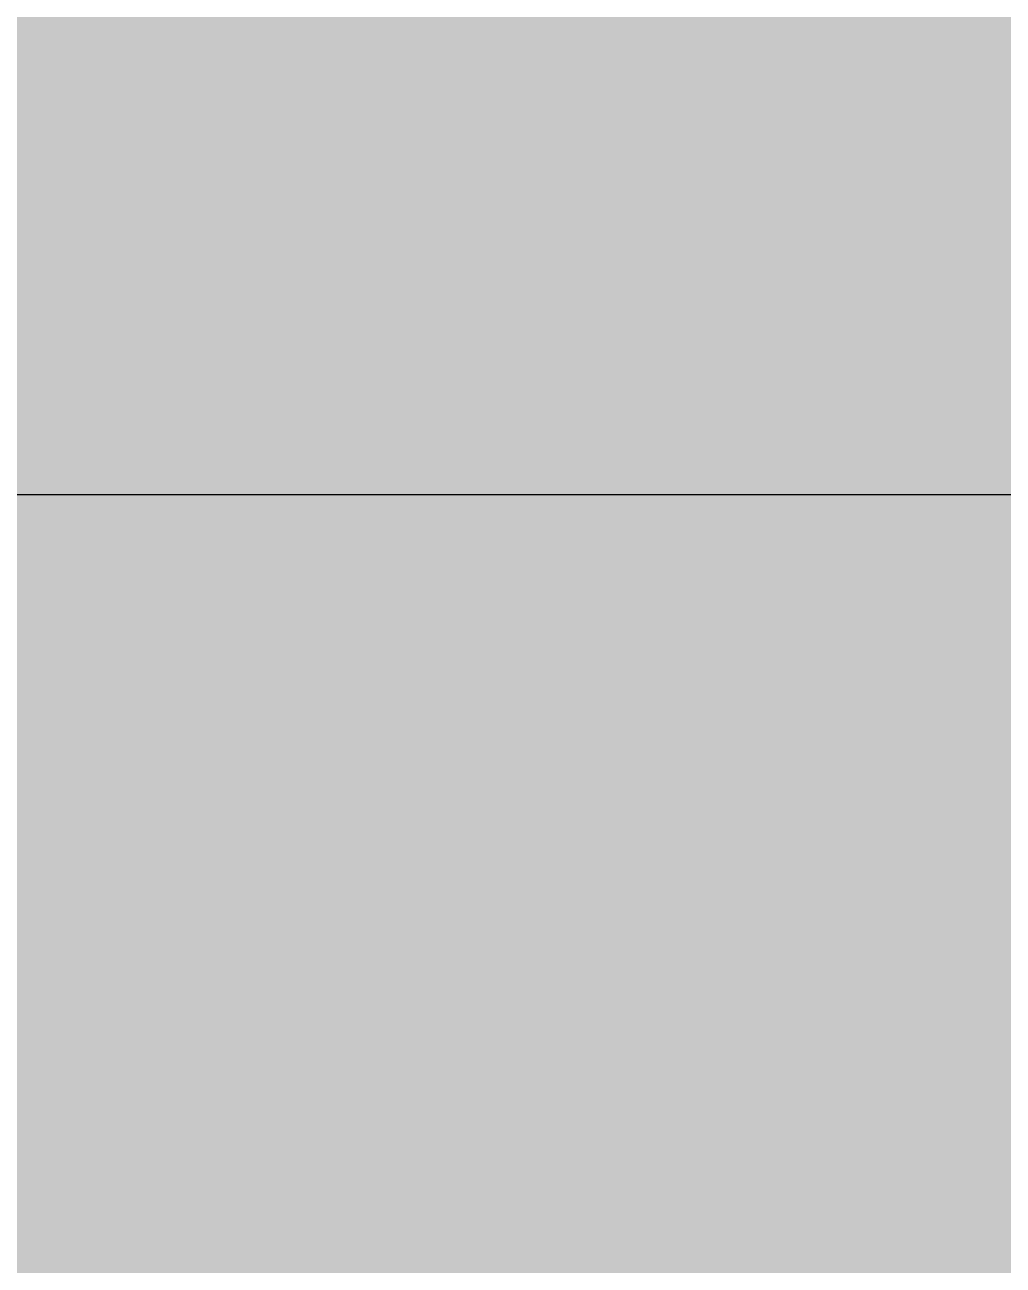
# Model space of a CAD drawing. Header units: metres. Extents: x -41 to 570, y -54 to 184.
# Drawn here: x -13.129 to -12.572, y -7.555 to -6.849 of the extents above; entities that cross this region are included whole.
import ezdxf

# ---------------------------------------------------------------- set-up
doc = ezdxf.new("R2010")
doc.units = ezdxf.units.M
doc.layers.add('JL-LAY', color=7, linetype='Continuous')
doc.layers.add('PUC$0$ARQ-FORRO', color=9, linetype='Continuous', lineweight=5)

# ---------------------------------------------------------------- blocks, each defined once
blk = doc.blocks.new('PUC$0$forro area comum')
at = {"layer": 'PUC$0$ARQ-FORRO'}
h = blk.add_hatch(color=256, dxfattribs=at)
h.dxf.hatch_style = 1
h.paths.add_polyline_path([(14.80503, 8.42486), (14.80499, 4.92486), (14.59499, 4.92486), (14.59499, 4.10488), (9.60499, 4.10488), (9.60499, 4.92486), (9.24499, 4.92486), (9.24499, 4.10487), (5.55499, 4.10486), (5.55499, 4.52491), (5.39742, 4.52491), (5.39742, 8.70486), (5.55499, 8.70486), (5.55499, 9.28493), (9.24495, 9.28508), (9.24503, 8.42486)])
blk = doc.blocks.new('PUC')
at = {"layer": 'PUC$0$ARQ-FORRO'}
blk.add_blockref('PUC$0$forro area comum', (0, 0), dxfattribs=at)
blk = doc.blocks.new('A$Ccbad53d6')
at = {"layer": 'JL-LAY', "elevation": 0.00001}
blk.add_lwpolyline([(0.83884, 1.28824), (4.53411, 1.28824), (4.53411, 1.84824), (0.83884, 1.84824)], close=True, dxfattribs=at)

msp = doc.modelspace()

# ---------------------------------------------------------------- block references
at = {"rotation": 180}
msp.add_blockref('PUC', (0, 0), dxfattribs=at)
at = {"layer": 'JL-LAY'}
msp.add_blockref('A$Ccbad53d6', (-14.80499, -8.40486, 0), dxfattribs=at)

doc.saveas('drawing.dxf')
